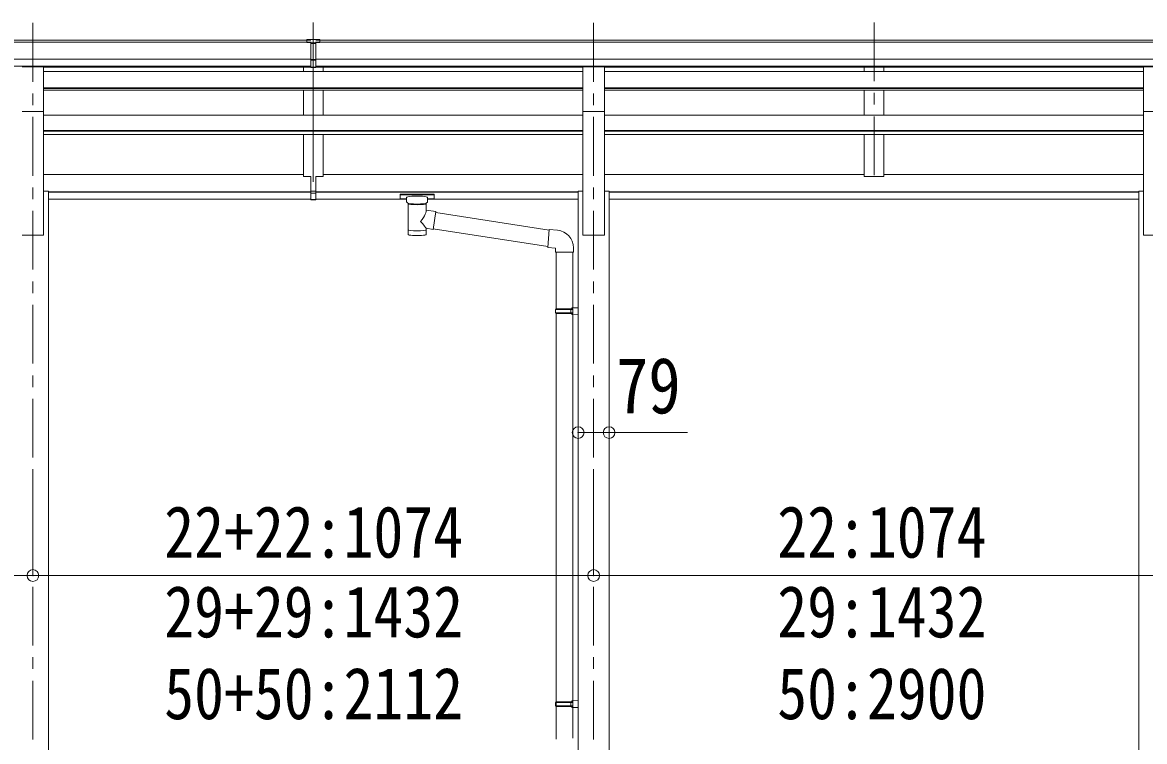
# Model space of a CAD drawing. Units: millimetres, scale not verified. Extents: x -8385 to 8479, y -5853 to 5787.
# Drawn here: x 3328 to 6193, y -811 to 1026 of the extents above; entities that cross this region are included whole.
import ezdxf
from ezdxf.enums import TextEntityAlignment as Align

# ---------------------------------------------------------------- set-up
doc = ezdxf.new("R2010")
doc.units = ezdxf.units.MM
doc.header["$LTSCALE"] = 30
doc.header["$PDMODE"] = 32
doc.header["$PDSIZE"] = 30
doc.linetypes.add('CHAIN1', pattern=[8, 5, -1, 1, -1])
for name, color, linetype, lineweight in [('0-4_TABLE1', 7, 'Continuous', 9), ('0-6_OTH_LINE', 7, 'Continuous', 9), ('0-A_寸法', 6, 'Continuous', 9)]:
    doc.layers.add(name, color=color, linetype=linetype, lineweight=lineweight)
doc.styles.add('ＭＳ ゴシック', font='')
doc.styles.get('ＭＳ ゴシック').set_extended_font_data('MS Gothic')

msp = doc.modelspace()

# ---------------------------------------------------------------- linework, layer by layer
at = {"layer": '0-4_TABLE1', "color": 5, "linetype": 'CHAIN1'}
for p, q in [((3354.4, 1024.38), (3354.4, -2639.07)), ((4070.4, 1025.79), (4070.4, 619)), ((4786.4, 1024.38), (4786.4, -2639.07)), ((5502.5, 1025.8), (5502.5, 619.01))]:
    msp.add_line(p, q, dxfattribs=at)
at = {"layer": '0-4_TABLE1', "color": 2}
msp.add_line((4070.4, 1025.79), (4070.4, 619), dxfattribs=at)
at = {"layer": '0-4_TABLE1', "color": 4}
for p, q in [((4063.9, 980.86), (1212.9, 980.86)), ((4063.9, 975.52), (1212.9, 975.52)), ((4076.9, 980.86), (6927.9, 980.86)), ((4076.9, 975.52), (6927.9, 975.52)), ((4063.9, 931.99), (1212.9, 931.99)), ((4076.9, 931.99), (6927.9, 931.99)), ((4063.9, 914.32), (1212.9, 914.32)), ((3381.8, 911.94), (4063.9, 911.94)), ((3381.8, 900.69), (4070.4, 900.69)), ((4045.4, 900.69), (4045.4, 911.94)), ((4759, 900.69), (4070.4, 900.69)), ((4076.9, 914.32), (6927.9, 914.32)), ((4759, 911.94), (4076.9, 911.94)), ((4095.4, 900.69), (4095.4, 911.94)), ((4814, 911.94), (6190.9, 911.94)), ((4814, 900.69), (6190.9, 900.69)), ((5477.5, 911.88), (5477.5, 900.69)), ((5527.5, 911.88), (5527.5, 900.69)), ((3381.8, 858.76), (4070.4, 858.76)), ((3381.8, 857.26), (4070.4, 857.26)), ((3381.8, 853.06), (4070.4, 853.06)), ((4045.4, 789.33), (4045.4, 853.06)), ((4759, 858.76), (4070.4, 858.76)), ((4759, 857.26), (4070.4, 857.26)), ((4759, 853.06), (4070.4, 853.06)), ((4095.4, 789.33), (4095.4, 853.06)), ((4814, 858.76), (6190.9, 858.76)), ((4814, 857.26), (6190.9, 857.26)), ((4814, 853.06), (6190.9, 853.06)), ((5477.5, 853.06), (5477.5, 789.33)), ((5527.5, 853.06), (5527.5, 789.33)), ((3381.8, 798.9), (3381.8, 482.11)), ((3381.81, 789.33), (4070.4, 789.33)), ((4758.99, 789.33), (4070.4, 789.33)), ((4759, 798.9), (4759, 482.11)), ((4814, 482.11), (4814, 798.9)), ((4814.01, 789.33), (6190.91, 789.33)), ((6190.9, 798.9), (6190.9, 482.11)), ((3381.8, 749.89), (4070.4, 749.89)), ((3381.8, 748.41), (4070.4, 748.41)), ((4759, 749.89), (4070.4, 749.89)), ((4759, 748.41), (4070.4, 748.41)), ((4814, 749.89), (6190.9, 749.89)), ((4814, 748.41), (6190.9, 748.41)), ((3381.8, 739.16), (4070.4, 739.16)), ((4045.4, 632.69), (4045.4, 739.16)), ((4759, 739.16), (4070.4, 739.16)), ((4095.4, 632.69), (4095.4, 739.16)), ((4814, 739.16), (6190.9, 739.16)), ((5477.5, 739.16), (5477.5, 632.67)), ((5527.5, 739.16), (5527.5, 632.67)), ((4045.4, 637.49), (3381.8, 637.49)), ((4063.9, 632.69), (4045.4, 632.69)), ((4063.9, 632.69), (4045.4, 632.69)), ((4076.9, 632.69), (4095.4, 632.69)), ((4076.9, 632.69), (4095.4, 632.69)), ((4095.4, 637.49), (4759, 637.49)), ((4814, 637.49), (5477.5, 637.49)), ((5477.5, 632.67), (5527.5, 632.67)), ((5527.5, 637.49), (6190.9, 637.49)), ((3393.8, 594.68), (3381.8, 594.68)), ((3393.8, 594.68), (3393.8, -1792.78)), ((4063.9, 593.4), (3393.8, 593.4)), ((4063.9, 592), (3393.8, 592)), ((4063.9, 574.62), (3393.8, 574.62)), ((4076.9, 593.4), (4747, 593.4)), ((4076.9, 592), (4747, 592)), ((4076.9, 574.62), (4308.5, 574.62)), ((4362.5, 574.62), (4747, 574.62)), ((4747, 594.68), (4759, 594.68)), ((4747, 594.68), (4747, -1792.78)), ((4814, 594.68), (4826, 594.68)), ((4826, 594.68), (4826, -1792.78)), ((4826, 593.4), (6178.9, 593.4)), ((4826, 592), (6178.9, 592)), ((4826, 574.62), (6178.9, 574.62)), ((6178.9, 594.68), (6190.9, 594.68)), ((6178.9, 594.68), (6178.9, -1792.78)), ((3381.8, 482.11), (3326.8, 482.11)), ((4759, 482.11), (4814, 482.11)), ((6190.9, 482.11), (6245.9, 482.11))]:
    msp.add_line(p, q, dxfattribs=at)
at = {"layer": '0-4_TABLE1', "color": 3}
for p, q in [((4053.8, 974.43), (4053.8, 982.27)), ((4053.8, 974.43), (4063.8, 974.43)), ((4064, 910.8), (4064, 976.08)), ((4076.8, 910.8), (4076.8, 976.08)), ((4087, 974.43), (4077, 974.43)), ((4087, 974.43), (4087, 982.27)), ((4070.3, 973.61), (4063.8, 974.01)), ((4063.8, 972.43), (4076.8, 972.43)), ((4064, 973.95), (4070.5, 973.63)), ((4077, 972.43), (4064, 972.43)), ((4076.8, 973.95), (4070.3, 973.63)), ((4070.5, 973.61), (4077, 974.01)), ((4063.8, 930.91), (4070.3, 930.74)), ((4070.5, 930.74), (4064, 930.91)), ((4070.3, 930.74), (4076.8, 930.91)), ((4077, 930.91), (4070.5, 930.74)), ((4063.8, 911.86), (4070.3, 911.47)), ((4070.5, 911.47), (4064, 911.86)), ((4070.3, 911.47), (4076.8, 911.86)), ((4077, 911.86), (4070.5, 911.47)), ((4063.8, 595.2), (4063.8, 632.68)), ((4064, 595.2), (4064, 632.68)), ((4076.8, 595.2), (4076.8, 632.68)), ((4077, 595.2), (4077, 632.68)), ((4063.8, 595.2), (4076.8, 595.2)), ((4063.8, 572.95), (4063.8, 595.2)), ((4063.8, 589.8), (4076.8, 589.8)), ((4063.8, 574.02), (4070.3, 573.62)), ((4077, 595.2), (4064, 595.2)), ((4064, 572.95), (4064, 595.2)), ((4077, 589.8), (4064, 589.8)), ((4070.5, 573.62), (4064, 574.02)), ((4070.3, 573.62), (4076.8, 574.02)), ((4077, 574.02), (4070.5, 573.62)), ((4076.8, 572.95), (4076.8, 595.2)), ((4077, 572.95), (4077, 595.2))]:
    msp.add_line(p, q, dxfattribs=at)
at = {"layer": '0-4_TABLE1'}
for p, q in [((3381.8, 912.63), (3326.8, 912.63)), ((3381.8, 798.47), (3381.8, 912.63)), ((4759, 912.63), (4814, 912.63)), ((4759, 798.47), (4759, 912.63)), ((4814, 798.47), (4814, 912.63)), ((6190.9, 912.62), (6245.9, 912.62)), ((6190.9, 798.47), (6190.9, 912.62)), ((3381.8, 798.47), (3326.8, 798.47)), ((4759, 798.47), (4814, 798.47)), ((6190.9, 798.47), (6245.9, 798.47)), ((4292, 586.74), (4292, 575.98)), ((4292, 586.55), (4292, 585.01)), ((4294, 587.4), (4377, 587.4)), ((4294, 585.23), (4377, 585.23)), ((4294, 575.32), (4308.5, 575.32)), ((4308.5, 568.51), (4308.5, 578.78)), ((4362.5, 568.51), (4362.5, 578.78)), ((4362.5, 575.32), (4377, 575.32)), ((4379, 586.74), (4379, 575.98)), ((4312.6, 564.01), (4312.59, 483.72)), ((4358.4, 546.44), (4358.4, 564.02)), ((4383.63, 542.53), (4358.4, 546.44)), ((4383.63, 542.53), (4376.6, 497.27)), ((4672.98, 495.58), (4383.31, 540.51)), ((4358.42, 483.72), (4358.4, 500.34)), ((4358.4, 500.09), (4376.6, 497.27)), ((4669.31, 453.64), (4376.87, 499.01)), ((4693.93, 495.03), (4673.09, 496.86)), ((4689, 439.29), (4735, 439.29)), ((4691, 439.29), (4691, 294.16)), ((4733, 439.29), (4733, 296.72)), ((4735, 439.29), (4735, 450.21)), ((4689, 292.16), (4690, 294.16)), ((4689, 292.16), (4733, 292.16)), ((4689, 292.16), (4689, 284.16)), ((4690, 294.16), (4733, 294.16)), ((4728.53, 292.16), (4728.1, 294.16)), ((4731, 296.66), (4747, 297.13)), ((4731, 294.66), (4731, 296.66)), ((4731, 294.66), (4733, 294.66)), ((4747, 297.13), (4747, 279.19)), ((4689, 284.16), (4733, 284.16)), ((4689, 284.16), (4690, 282.16)), ((4690, 282.16), (4733, 282.16)), ((4691, 282.16), (4691, -805.02)), ((4731, 279.66), (4731, 281.66)), ((4731, 279.66), (4747, 279.19)), ((4733, 279.6), (4733, -802.47)), ((4689, -711.39), (4690, -709.39)), ((4689, -711.39), (4733, -711.39)), ((4689, -711.39), (4689, -719.39)), ((4690, -709.39), (4733, -709.39)), ((4728.53, -711.39), (4728.1, -709.39)), ((4731, -706.89), (4747, -706.42)), ((4731, -708.89), (4731, -706.89)), ((4731, -708.89), (4733, -708.89)), ((4747, -706.42), (4747, -724.36)), ((4689, -719.39), (4733, -719.39)), ((4689, -719.39), (4690, -721.39)), ((4690, -721.39), (4733, -721.39)), ((4731, -723.89), (4731, -721.89)), ((4731, -723.89), (4747, -724.36))]:
    msp.add_line(p, q, dxfattribs=at)
at = {"layer": '0-4_TABLE1', "color": 6}
msp.add_line((4825.9, -21.73), (5025.9, -21.73), dxfattribs=at)
at = {"layer": '0-4_TABLE1', "color": 3}
for points in [[(4053.8, 982.27), (4071.8, 982.43), (4086.8, 982.3)], [(4087, 982.27), (4069, 982.43), (4054, 982.3)], [(4064, 974.47), (4054, 974.56), (4054, 982.3)], [(4076.8, 910.8), (4070.3, 910.4), (4063.8, 910.8), (4063.8, 976.14)], [(4064, 910.8), (4070.5, 910.4), (4077, 910.8), (4077, 976.14)], [(4076.8, 974.47), (4086.8, 974.56), (4086.8, 982.3)], [(4076.8, 929.8), (4073.54, 929.72), (4070.3, 929.64), (4067.05, 929.72), (4063.8, 929.8)], [(4064, 929.8), (4067.26, 929.72), (4070.5, 929.64), (4073.75, 929.72), (4077, 929.8)], [(4076.8, 572.95), (4070.3, 572.56), (4063.8, 572.95)], [(4064, 572.95), (4070.5, 572.56), (4077, 572.95)]]:
    msp.add_lwpolyline(points, dxfattribs=at)
at = {"layer": '0-4_TABLE1'}
for points in [[(4292, 586.74), (4292.04, 586.94), (4292.12, 587.07), (4292.22, 587.17), (4292.32, 587.23), (4292.44, 587.27), (4292.74, 587.33), (4293.23, 587.38), (4293.77, 587.4), (4294, 587.4)], [(4292, 575.98), (4292.04, 575.78), (4292.12, 575.65), (4292.22, 575.55), (4292.32, 575.49), (4292.44, 575.45), (4292.74, 575.39), (4293.23, 575.34), (4293.77, 575.32), (4294, 575.32)], [(4377, 587.4), (4377.36, 587.4), (4377.89, 587.37), (4378.34, 587.32), (4378.64, 587.25), (4378.81, 587.15), (4378.93, 587.01), (4379, 586.83), (4379, 586.74)], [(4377, 575.32), (4377.36, 575.32), (4377.89, 575.35), (4378.34, 575.4), (4378.64, 575.47), (4378.81, 575.57), (4378.93, 575.71), (4379, 575.89), (4379, 575.98)], [(4308.54, 568.57), (4308.52, 568.21), (4308.76, 567.25), (4309.28, 566.37), (4310.09, 565.53), (4311.2, 564.73), (4312.6, 564.01)], [(4358.4, 564.02), (4358.64, 564.11), (4359.99, 564.85), (4361.1, 565.7), (4361.86, 566.56), (4362.32, 567.46), (4362.49, 568.35)], [(4673.09, 496.86), (4669.08, 451.03), (4689, 449.29), (4689, 439.29)], [(4728.53, 292.16), (4728.53, 284.16), (4728.1, 282.16)], [(4731, 281.66), (4733, 281.66), (4733, 294.66)], [(4728.53, -711.39), (4728.53, -719.39), (4728.1, -721.39)], [(4731, -721.89), (4733, -721.89), (4733, -708.89)]]:
    msp.add_lwpolyline(points, dxfattribs=at)
msp.add_arc((4690, 450.21), 45, 0, 85, dxfattribs=at)
at = {"layer": '0-4_TABLE1', "color": 3}
for centre, major_axis, start_param, end_param in [((4094.87, 972.12), (24.57, -1.51), 3.1422238, 3.1491027), ((4045.93, 972.12), (-24.57, -1.51), 3.1340826, 3.1409615)]:
    msp.add_ellipse(centre, major_axis=major_axis, ratio=0.121868, start_param=start_param, end_param=end_param, dxfattribs=at)
at = {"layer": '0-4_TABLE1'}
for centre, major_axis, ratio, start_param, end_param in [((4294, 585.01), (2, 0), 0.109601, 1.5707963, 3.1415927), ((4335.5, 578.78), (27, 0), 0.122176, 6.2831853, 9.424778), ((4377, 585.01), (2, 0), 0.109601, 0, 1.5707963), ((4335.52, 563.55), (-22.91, 0.42), 0.072511, 0.0008029, 1.5715993), ((4335.52, 561.93), (-22.91, 0.42), 0.072511, 0.0008029, 1.5715993), ((4335.49, 563.55), (22.92, 0.42), 0.07247, 4.71158, 6.2823764), ((4335.49, 561.93), (22.92, 0.42), 0.07247, 4.71158, 6.2823764), ((4335.5, 519.9), (-22.81, -26.62), 0.234429, 1.6855472, 3.1268519), ((4346.5, 568.51), (16, 0), 0.361356, 6.2636979, 6.2831853), ((4338.06, 522.54), (20.32, -22.25), 0.045535, 0.0389954, 1.3075346), ((4335.5, 496.16), (22.91, 0), 0.122865, 3.1415927, 6.2831853), ((4335.5, 483.72), (22.92, 0), 0.101955, 3.1415499, 6.2833984)]:
    msp.add_ellipse(centre, major_axis=major_axis, ratio=ratio, start_param=start_param, end_param=end_param, dxfattribs=at)
at = {"layer": '0-4_TABLE1', "color": 6}
for p in [(4746.9, -21.73), (4825.9, -21.73)]:
    msp.add_point(p, dxfattribs=at)
at = {"layer": '0-6_OTH_LINE', "color": 6}
for p, q in [((3354.4, -386.92), (3354.4, -136.92)), ((4786.4, -386.92), (4786.4, -136.92)), ((6954.4, -386.92), (1186.4, -386.92))]:
    msp.add_line(p, q, dxfattribs=at)
for p in [(3354.4, -386.92), (4786.4, -386.92)]:
    msp.add_point(p, dxfattribs=at)
at = {"layer": '0-A_寸法'}
msp.add_line((4746.9, -21.73), (4825.9, -21.73), dxfattribs=at)

# ---------------------------------------------------------------- texts
at = {"layer": '0-4_TABLE1', "style": 'ＭＳ ゴシック', "width": 0.85}
msp.add_text('79', height=143, dxfattribs=at).set_placement((4843.4, -15.73), align=Align.BOTTOM_LEFT)
at = {"layer": '0-6_OTH_LINE', "style": 'ＭＳ ゴシック', "width": 0.85}
for s, p in [('22+22:1074', (3689.68, -380.92)), ('22:1074', (5255.38, -380.92)), ('29+29:1432', (3689.68, -584.6)), ('29:1432', (5255.38, -584.6)), ('50+50:2112', (3689.68, -793.48)), ('50:2900', (5255.38, -793.48))]:
    msp.add_text(s, height=132, dxfattribs=at).set_placement(p, align=Align.BOTTOM_LEFT)

doc.saveas('drawing.dxf')
